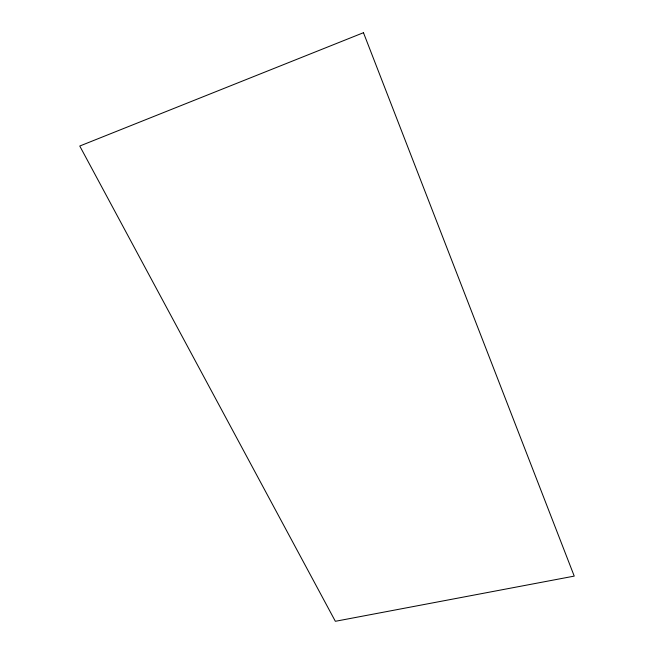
<?xml version="1.0" encoding="UTF-8"?>
<svg xmlns="http://www.w3.org/2000/svg" width="654" height="654" viewBox="0 0 654 654"><rect width="100%" height="100%" fill="white"/><g stroke="black" fill="none" stroke-linecap="round" stroke-linejoin="round"><path stroke-width="0.98" d="M363.469 32.7L79.763 146.03L335.355 621.3L574.237 576.109L363.469 32.7"/></g></svg>
